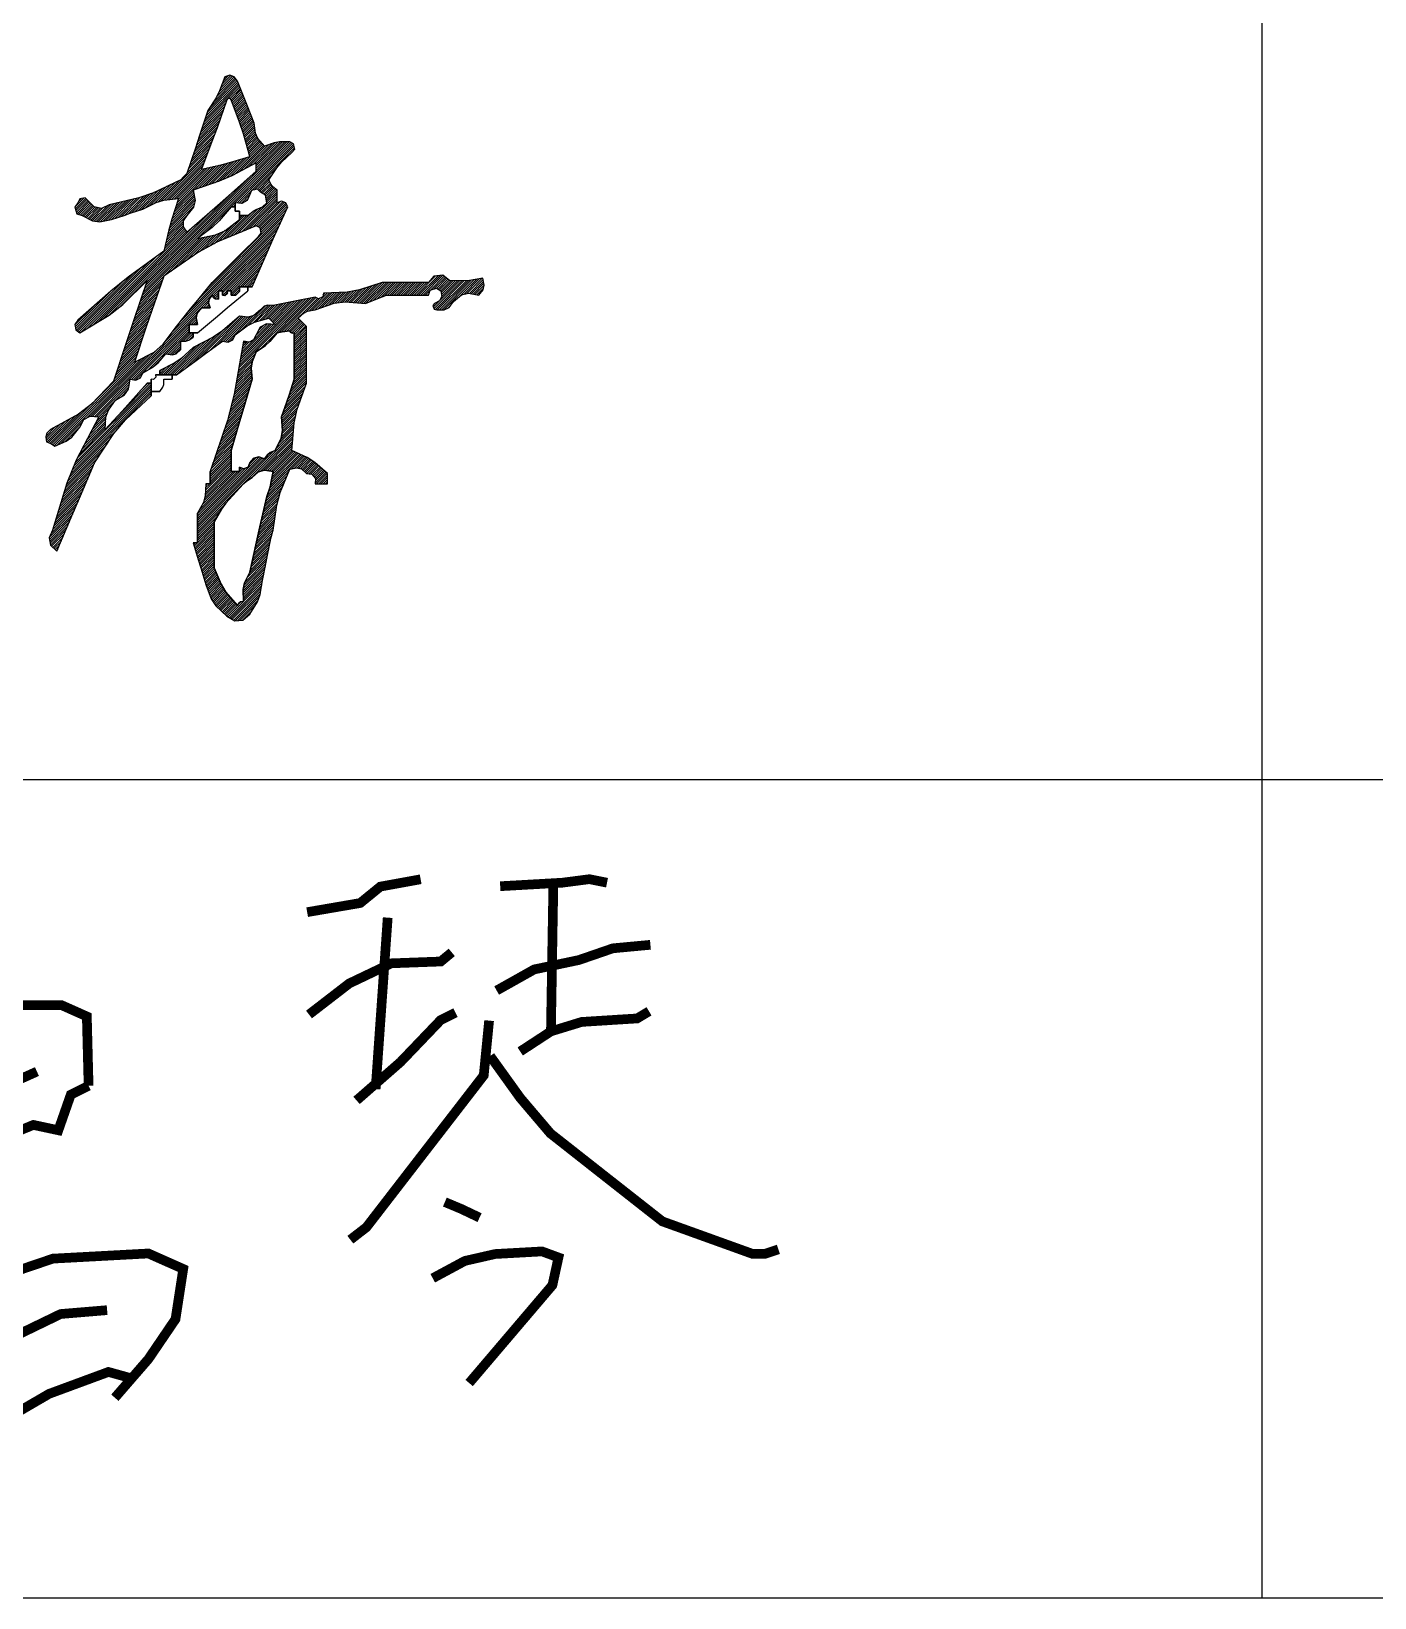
# Model space of a CAD drawing. Extents: x 9732137 to 18866768, y -962146 to 246094.
# Drawn here: x 9819979 to 9821046, y 5294 to 6538 of the extents above; entities that cross this region are included whole.
import ezdxf

# ---------------------------------------------------------------- set-up
doc = ezdxf.new("R2010")
doc.units = 0
doc.header["$LTSCALE"] = 1000
doc.layers.get('0').update_dxf_attribs({"linetype": 'CONTINUOUS'})

# ---------------------------------------------------------------- blocks, each defined once
blk = doc.blocks.new('A$C744C32FA')
at = {"const_width": 30}
for points in [[(-1936, 1093.1), (-1737, 1077.4), (-1648, 1040.8), (-1810.3, 904.9)], [(942.2, 897.6), (1106.9, 926), (1169.4, 977), (1294.3, 999.7)], [(1541.1, 978.1), (1734.1, 989.1), (1817.8, 1000), (1872.5, 989.1)], [(1706.1, 987.5), (1698.5, 527.6)], [(1192.1, 880.6), (1163.7, 477.9), (1154.6, 348.5)], [(-2325.8, 582.3), (-2064, 692), (-1816.1, 795.8), (-1489.9, 848), (-1270.4, 843.8)], [(947.9, 580), (1072.8, 676.4), (1203.4, 738.8), (1356.7, 744.5), (1390.8, 772.8)], [(1530.1, 654.4), (1646.7, 719.9), (1785.1, 749), (1890.7, 785.4), (2007.2, 796.3)], [(-1731.1, 663.3), (-1880.7, 583.2), (-1870, 97.6)], [(-163.7, 18.3), (-163.7, 608.8), (180.7, 608.8), (258.6, 574), (264.1, 358.7)], [(1095.5, 313.4), (1231.8, 432.5), (1356.7, 563), (1402.2, 585.7)], [(1603.2, 465.3), (1698.5, 527.6), (1793.8, 556.9), (1966.1, 567.8), (2002.8, 589.8)], [(1506.7, 561), (1490, 391), (1399.9, 274.3), (1309, 156.7), (1214, 33.6), (1126, -80.4), (1076.2, -119)], [(1510, 451), (1603.4, 321), (1696.9, 211), (1853.7, 87.6), (1966.7, -1.2), (2044.2, -62.1), (2137.4, -95.7), (2323, -162.6), (2364.3, -162.4), (2404.4, -149), (2384.3, -155.7)], [(-1827.2, 396.4), (-1624.2, 407.1), (-1683, 177.6), (-1784.5, 172.3)], [(-163.7, 313.6), (-6.7, 353.2), (103.8, 402.9)], [(-133.8, 115.8), (-28.8, 187.6), (92.8, 237.3), (170.2, 220.7), (208.8, 331.1), (264.1, 358.7)], [(1369.4, -2.1), (1420.6, -23.6), (1477.1, -50.5)], [(-2107.7, -912.6), (-2158.4, -364.4), (-1862.9, -237.9), (-1491.3, -153.5), (-1069.2, -178.8), (-858.1, -254.7), (-908.7, -330.6), (-1198.4, -764.7)], [(1331.8, -238.6), (1431.3, -184.9), (1525.5, -163.4), (1670.8, -155.3), (1721.9, -174.1), (1703.1, -260.1), (1444.8, -563.8)], [(-237.6, -177.2), (-237.6, -696.2)], [(-192.7, -326.9), (-58.5, -249.7), (153.5, -177.7), (449.6, -161.7), (557.7, -209.7), (533.7, -365.6), (449.6, -489.5), (345.6, -609.4)], [(-1677.1, -676.4), (-1677.1, -347.5)], [(-46.5, -485.5), (45.5, -413.5), (177.5, -349.6), (321.6, -337.6)], [(-1677.1, -415), (-1451.5, -396.1), (-1440.7, -504.3), (-1677.1, -676.4)], [(-2.5, -681.3), (141.5, -597.4), (325.6, -529.4), (397.6, -549.4)]]:
    blk.add_lwpolyline(points, dxfattribs=at)
blk = doc.blocks.new('ZYC')
h = blk.add_hatch()
h.set_pattern_fill('ANSI31', color=256, scale=0.01, style=0)
h.set_pattern_definition([(45, (0, 0), (-0.0008838835, 0.0008838835), [])])
h.paths.add_polyline_path([(0.871345, 0.42887), (0.877014, 0.441542), (0.888561, 0.466786), (0.887043, 0.470041), (0.883569, 0.471431), (0.880225, 0.47012), (0.880225, 0.474121), (0.880225, 0.476122), (0.880225, 0.480123), (0.876842, 0.482728), (0.875355, 0.484586), (0.873557, 0.488458), (0.879788, 0.497952), (0.883563, 0.502415), (0.891895, 0.510131), (0.894109, 0.512712), (0.893264, 0.516935), (0.890228, 0.518466), (0.882117, 0.518604), (0.877851, 0.517893), (0.870223, 0.515132), (0.864821, 0.52111), (0.862839, 0.525469), (0.861887, 0.53347), (0.856662, 0.54685), (0.853994, 0.553519), (0.848551, 0.566812), (0.84612, 0.570258), (0.84256, 0.571445), (0.838548, 0.570146), (0.834376, 0.55897), (0.831649, 0.553515), (0.825211, 0.543472), (0.818543, 0.523467), (0.815209, 0.513465), (0.80854, 0.49346), (0.80654, 0.491459), (0.80554, 0.490459), (0.803539, 0.488458), (0.781826, 0.478132), (0.770242, 0.474043), (0.746858, 0.468453), (0.740671, 0.46563), (0.734812, 0.466802), (0.730187, 0.471787), (0.727621, 0.474019), (0.723362, 0.473167), (0.721851, 0.47012), (0.719419, 0.466675), (0.721173, 0.461415), (0.725186, 0.460118), (0.733628, 0.455915), (0.739244, 0.455113), (0.748525, 0.456784), (0.758528, 0.460118), (0.763529, 0.461785), (0.773531, 0.465119), (0.784076, 0.470453), (0.790119, 0.47223), (0.801872, 0.473455), (0.796442, 0.457016), (0.794098, 0.448645), (0.790202, 0.431777), (0.761914, 0.411004), (0.748191, 0.399958), (0.721851, 0.376763), (0.719546, 0.373426), (0.720255, 0.369169), (0.723519, 0.366761), (0.746674, 0.380799), (0.757642, 0.389367), (0.776866, 0.408438), (0.766118, 0.376456), (0.760783, 0.360452), (0.750192, 0.328417), (0.732723, 0.310244), (0.722265, 0.302226), (0.700179, 0.290074), (0.697284, 0.287008), (0.696369, 0.284262), (0.696845, 0.280072), (0.699684, 0.279157), (0.701079, 0.278459), (0.703513, 0.276738), (0.712713, 0.280665), (0.717172, 0.28401), (0.723519, 0.291741), (0.726659, 0.297847), (0.73168, 0.300636), (0.738522, 0.300077), (0.720634, 0.265553), (0.713177, 0.247249), (0.701846, 0.210054), (0.699024, 0.203867), (0.700195, 0.198008), (0.705181, 0.193383), (0.717185, 0.221389), (0.723187, 0.235393), (0.735188, 0.263401), (0.750469, 0.286767), (0.759738, 0.297752), (0.7802, 0.316748), (0.7802, 0.32675), (0.776866, 0.32675), (0.763667, 0.311956), (0.756997, 0.304619), (0.743524, 0.290074), (0.744225, 0.299963), (0.746137, 0.305318), (0.751859, 0.313414), (0.758927, 0.317452), (0.762153, 0.322062), (0.763529, 0.330085), (0.767936, 0.329319), (0.771499, 0.331101), (0.773531, 0.335086), (0.781822, 0.339679), (0.785726, 0.342873), (0.791869, 0.35009), (0.796661, 0.349308), (0.799884, 0.350229), (0.803539, 0.353424), (0.803539, 0.356091), (0.803539, 0.357425), (0.803539, 0.360092), (0.807755, 0.360184), (0.810113, 0.36097), (0.813542, 0.363426), (0.813542, 0.366761), (0.810207, 0.366761), (0.810207, 0.369428), (0.810207, 0.370762), (0.810207, 0.373429), (0.812875, 0.373429), (0.814208, 0.373429), (0.816876, 0.373429), (0.815817, 0.378825), (0.816736, 0.382503), (0.82021, 0.386766), (0.822877, 0.386766), (0.824211, 0.386766), (0.826878, 0.386766), (0.825691, 0.390644), (0.826165, 0.393484), (0.828545, 0.396768), (0.829759, 0.394693), (0.831164, 0.393756), (0.833547, 0.393434), (0.833547, 0.396101), (0.833547, 0.397435), (0.833547, 0.400102), (0.836881, 0.400102), (0.836881, 0.396768), (0.838724, 0.396367), (0.840617, 0.39826), (0.840215, 0.400102), (0.843549, 0.400102), (0.843549, 0.396768), (0.847321, 0.396775), (0.850211, 0.399664), (0.850218, 0.403437), (0.856886, 0.403437), (0.86022, 0.403437)])
h.paths.add_polyline_path([(0.81766, 0.430826), (0.832668, 0.439013), (0.863554, 0.451782), (0.86659, 0.450251), (0.867435, 0.446028), (0.865221, 0.443447), (0.850551, 0.428776), (0.843216, 0.421441), (0.828545, 0.406771), (0.817133, 0.39283), (0.811464, 0.385827), (0.800205, 0.371762), (0.78972, 0.357746), (0.782385, 0.351511), (0.766863, 0.343421), (0.775929, 0.370852), (0.780598, 0.384525), (0.790202, 0.411772)], flags=16)
h.paths.add_polyline_path([(0.80854, 0.446781), (0.805425, 0.451112), (0.805425, 0.455787), (0.80854, 0.460118), (0.813699, 0.466554), (0.815065, 0.472016), (0.813542, 0.480123), (0.834155, 0.487227), (0.844276, 0.491612), (0.863554, 0.501795), (0.863554, 0.499128), (0.863554, 0.497794), (0.863554, 0.495127), (0.841589, 0.475743), (0.830586, 0.466074)], flags=16)
h.paths.add_polyline_path([(0.816876, 0.44178), (0.828552, 0.450587), (0.834008, 0.455702), (0.843549, 0.466786), (0.846883, 0.466786), (0.846883, 0.47012), (0.852237, 0.469623), (0.856263, 0.471924), (0.858553, 0.476789), (0.859871, 0.479923), (0.864466, 0.480842), (0.866889, 0.478456), (0.871025, 0.476192), (0.871893, 0.470117), (0.868556, 0.466786), (0.863539, 0.464853), (0.861098, 0.463458), (0.856886, 0.460118), (0.850218, 0.460118), (0.850218, 0.456784), (0.838559, 0.447954), (0.831216, 0.444649)], flags=16)
h.paths.add_polyline_path([(0.82021, 0.496794), (0.828392, 0.518733), (0.832394, 0.529737), (0.840215, 0.551808), (0.840995, 0.55289), (0.84277, 0.55289), (0.843549, 0.551808), (0.850321, 0.534079), (0.853333, 0.525043), (0.858553, 0.506796), (0.843346, 0.502328), (0.835663, 0.500323)], flags=16)
h.paths.add_polyline_path([(0.862059, 0.375253), (0.873557, 0.37843), (0.875557, 0.37643), (0.876558, 0.375429), (0.878558, 0.373429), (0.871716, 0.373988), (0.866694, 0.371199), (0.863554, 0.365093), (0.861382, 0.361183), (0.857984, 0.359484), (0.853552, 0.360092), (0.846069, 0.318055), (0.840672, 0.297141), (0.826878, 0.256732), (0.826878, 0.250064), (0.826878, 0.24673), (0.825545, 0.24673), (0.824878, 0.24673), (0.823544, 0.24673), (0.823031, 0.237034), (0.821563, 0.231894), (0.816876, 0.223391), (0.816876, 0.213388), (0.816876, 0.200051), (0.815542, 0.200051), (0.814875, 0.200051), (0.813542, 0.200051), (0.817543, 0.186714), (0.819543, 0.180046), (0.823544, 0.166709), (0.827791, 0.155463), (0.831467, 0.149949), (0.840215, 0.141703), (0.84657, 0.13798), (0.852974, 0.138562), (0.858553, 0.14337), (0.864559, 0.153054), (0.866713, 0.158799), (0.868556, 0.170044), (0.871223, 0.18338), (0.872557, 0.190049), (0.875224, 0.203385), (0.875891, 0.206053), (0.876224, 0.207386), (0.876891, 0.210054), (0.879889, 0.229889), (0.882632, 0.239833), (0.890228, 0.258399), (0.89558, 0.259661), (0.899436, 0.258697), (0.903565, 0.255065), (0.907812, 0.254625), (0.910735, 0.25097), (0.910233, 0.24673), (0.914234, 0.24673), (0.916235, 0.24673), (0.920236, 0.24673), (0.920236, 0.250064), (0.920236, 0.251731), (0.920236, 0.255065), (0.90998, 0.263848), (0.904109, 0.267647), (0.891895, 0.273403), (0.893648, 0.295176), (0.896067, 0.306234), (0.903565, 0.32675), (0.903565, 0.344755), (0.903565, 0.353757), (0.903565, 0.371762), (0.900897, 0.374429), (0.899564, 0.375763), (0.896896, 0.37843), (0.901245, 0.382512), (0.904358, 0.384068), (0.910233, 0.385099), (0.925477, 0.390367), (0.934172, 0.391453), (0.950243, 0.3901), (0.956912, 0.392767), (0.960246, 0.394101), (0.966914, 0.396768), (0.980251, 0.396768), (0.986919, 0.396768), (1.000256, 0.396768), (1.001698, 0.400731), (1.006727, 0.402408), (1.010259, 0.400102), (1.010867, 0.395671), (1.009168, 0.392272), (1.005257, 0.3901), (1.003934, 0.388458), (1.004881, 0.385618), (1.006924, 0.385099), (1.012888, 0.385026), (1.016741, 0.386953), (1.020261, 0.391767), (1.026697, 0.396926), (1.03216, 0.398291), (1.040266, 0.396768), (1.04374, 0.401031), (1.044659, 0.404709), (1.0436, 0.410105), (1.033059, 0.40833), (1.027608, 0.407989), (1.016927, 0.408438), (1.011661, 0.412583), (1.004597, 0.411877), (1.000256, 0.406771), (0.985586, 0.406771), (0.97825, 0.406771), (0.96358, 0.406771), (0.945524, 0.400963), (0.935851, 0.399236), (0.916901, 0.398435), (0.916329, 0.395509), (0.912918, 0.393803), (0.910233, 0.395101), (0.896896, 0.392434), (0.890228, 0.3911), (0.876891, 0.388433), (0.872698, 0.388881), (0.869975, 0.387973), (0.866889, 0.385099), (0.861654, 0.380508), (0.857114, 0.379147), (0.850218, 0.380097), (0.836856, 0.368404), (0.829308, 0.363258), (0.813542, 0.355091), (0.803942, 0.346403), (0.798418, 0.342605), (0.786868, 0.336753), (0.786868, 0.333419), (0.796871, 0.333419), (0.800205, 0.333419), (0.814842, 0.344134), (0.822177, 0.349469), (0.836881, 0.360092), (0.841288, 0.359327), (0.844851, 0.361109), (0.846883, 0.365093), (0.856324, 0.372385)])
h.paths.add_polyline_path([(0.870971, 0.356805), (0.874427, 0.359915), (0.880225, 0.366761), (0.884191, 0.367611), (0.8862, 0.367945), (0.890228, 0.368428), (0.890952, 0.367124), (0.892085, 0.366558), (0.893562, 0.366761), (0.893562, 0.35209), (0.893562, 0.344755), (0.893562, 0.330085), (0.889936, 0.317963), (0.887932, 0.31195), (0.88356, 0.300077), (0.884483, 0.289261), (0.883338, 0.28315), (0.878558, 0.273403), (0.874686, 0.271605), (0.872827, 0.270118), (0.870223, 0.266735), (0.865641, 0.268341), (0.861595, 0.267185), (0.858553, 0.263401), (0.857036, 0.260146), (0.853561, 0.258756), (0.850218, 0.260067), (0.850218, 0.256732), (0.843549, 0.256732), (0.843549, 0.273403), (0.850246, 0.296067), (0.85358, 0.307404), (0.86022, 0.330085), (0.859447, 0.338821), (0.860191, 0.343656), (0.863554, 0.351757)], flags=16)
h.paths.add_polyline_path([(0.869994, 0.257683), (0.876891, 0.256732), (0.875505, 0.248601), (0.874493, 0.244554), (0.87189, 0.236727), (0.866414, 0.212753), (0.863747, 0.200749), (0.858553, 0.176712), (0.854239, 0.168195), (0.853106, 0.16291), (0.853552, 0.153373), (0.851169, 0.153051), (0.849764, 0.152114), (0.848551, 0.150038), (0.839476, 0.160787), (0.835638, 0.167068), (0.830213, 0.180046), (0.830213, 0.216722), (0.835992, 0.226633), (0.839383, 0.23138), (0.850218, 0.243396), (0.853788, 0.247187), (0.855847, 0.248903), (0.86022, 0.251731), (0.865455, 0.256321)], flags=16)
for p, q in [((0.838548, 0.570146), (0.834376, 0.55897)), ((0.84256, 0.571445), (0.838548, 0.570146)), ((0.84612, 0.570258), (0.84256, 0.571445)), ((0.848551, 0.566812), (0.84612, 0.570258)), ((0.853994, 0.553519), (0.848551, 0.566812)), ((0.831649, 0.553515), (0.825211, 0.543472)), ((0.834376, 0.55897), (0.831649, 0.553515)), ((0.840215, 0.551808), (0.832394, 0.529737)), ((0.840995, 0.55289), (0.840215, 0.551808)), ((0.84277, 0.55289), (0.840995, 0.55289)), ((0.843549, 0.551808), (0.84277, 0.55289)), ((0.850321, 0.534079), (0.843549, 0.551808)), ((0.856662, 0.54685), (0.853994, 0.553519)), ((0.825211, 0.543472), (0.818543, 0.523467)), ((0.861887, 0.53347), (0.856662, 0.54685)), ((0.818543, 0.523467), (0.815209, 0.513465)), ((0.832394, 0.529737), (0.828392, 0.518733)), ((0.853333, 0.525043), (0.850321, 0.534079)), ((0.858553, 0.506796), (0.853333, 0.525043)), ((0.862839, 0.525469), (0.861887, 0.53347)), ((0.864821, 0.52111), (0.862839, 0.525469)), ((0.815209, 0.513465), (0.80854, 0.49346)), ((0.828392, 0.518733), (0.82021, 0.496794)), ((0.870223, 0.515132), (0.864821, 0.52111)), ((0.877851, 0.517893), (0.870223, 0.515132)), ((0.882117, 0.518604), (0.877851, 0.517893)), ((0.890228, 0.518466), (0.882117, 0.518604)), ((0.893264, 0.516935), (0.890228, 0.518466)), ((0.891895, 0.510131), (0.894109, 0.512712)), ((0.894109, 0.512712), (0.893264, 0.516935)), ((0.82021, 0.496794), (0.835663, 0.500323)), ((0.835663, 0.500323), (0.843346, 0.502328)), ((0.843346, 0.502328), (0.858553, 0.506796)), ((0.863554, 0.501795), (0.844276, 0.491612)), ((0.863554, 0.499128), (0.863554, 0.501795)), ((0.863554, 0.497794), (0.863554, 0.499128)), ((0.873557, 0.488458), (0.879788, 0.497952)), ((0.879788, 0.497952), (0.883563, 0.502415)), ((0.883563, 0.502415), (0.891895, 0.510131)), ((0.803539, 0.488458), (0.781826, 0.478132)), ((0.80554, 0.490459), (0.803539, 0.488458)), ((0.80654, 0.491459), (0.80554, 0.490459)), ((0.80854, 0.49346), (0.80654, 0.491459)), ((0.834155, 0.487227), (0.813542, 0.480123)), ((0.844276, 0.491612), (0.834155, 0.487227)), ((0.841589, 0.475743), (0.863554, 0.495127)), ((0.863554, 0.495127), (0.863554, 0.497794)), ((0.875355, 0.484586), (0.873557, 0.488458)), ((0.723362, 0.473167), (0.721851, 0.47012)), ((0.727621, 0.474019), (0.723362, 0.473167)), ((0.730187, 0.471787), (0.727621, 0.474019)), ((0.770242, 0.474043), (0.746858, 0.468453)), ((0.781826, 0.478132), (0.770242, 0.474043)), ((0.790119, 0.47223), (0.801872, 0.473455)), ((0.801872, 0.473455), (0.796442, 0.457016)), ((0.813542, 0.480123), (0.815065, 0.472016)), ((0.830586, 0.466074), (0.841589, 0.475743)), ((0.858553, 0.476789), (0.856263, 0.471924)), ((0.859871, 0.479923), (0.858553, 0.476789)), ((0.864466, 0.480842), (0.859871, 0.479923)), ((0.866889, 0.478456), (0.864466, 0.480842)), ((0.871025, 0.476192), (0.866889, 0.478456)), ((0.871893, 0.470117), (0.871025, 0.476192)), ((0.876842, 0.482728), (0.875355, 0.484586)), ((0.880225, 0.480123), (0.876842, 0.482728)), ((0.880225, 0.476122), (0.880225, 0.480123)), ((0.880225, 0.474121), (0.880225, 0.476122)), ((0.880225, 0.47012), (0.880225, 0.474121)), ((0.721851, 0.47012), (0.719419, 0.466675)), ((0.719419, 0.466675), (0.721173, 0.461415)), ((0.721173, 0.461415), (0.725186, 0.460118)), ((0.734812, 0.466802), (0.730187, 0.471787)), ((0.740671, 0.46563), (0.734812, 0.466802)), ((0.746858, 0.468453), (0.740671, 0.46563)), ((0.758528, 0.460118), (0.763529, 0.461785)), ((0.763529, 0.461785), (0.773531, 0.465119)), ((0.773531, 0.465119), (0.784076, 0.470453)), ((0.784076, 0.470453), (0.790119, 0.47223)), ((0.813699, 0.466554), (0.80854, 0.460118)), ((0.80854, 0.446781), (0.830586, 0.466074)), ((0.815065, 0.472016), (0.813699, 0.466554)), ((0.843549, 0.466786), (0.834008, 0.455702)), ((0.846883, 0.466786), (0.843549, 0.466786)), ((0.843549, 0.466786), (0.846883, 0.466786)), ((0.846883, 0.466786), (0.843549, 0.466786)), ((0.852237, 0.469623), (0.846883, 0.47012)), ((0.846883, 0.47012), (0.846883, 0.463452)), ((0.846883, 0.463452), (0.846883, 0.47012)), ((0.846883, 0.47012), (0.846883, 0.463452)), ((0.846883, 0.463452), (0.846883, 0.466786)), ((0.846883, 0.466786), (0.846883, 0.463452)), ((0.846883, 0.463452), (0.846883, 0.466786)), ((0.848217, 0.463452), (0.846883, 0.463452)), ((0.846883, 0.463452), (0.848217, 0.463452)), ((0.848884, 0.463452), (0.848217, 0.463452)), ((0.848217, 0.463452), (0.848884, 0.463452)), ((0.850218, 0.463452), (0.848884, 0.463452)), ((0.848884, 0.463452), (0.850218, 0.463452)), ((0.850218, 0.456784), (0.850218, 0.463452)), ((0.850218, 0.463452), (0.850218, 0.456784)), ((0.850218, 0.456784), (0.850218, 0.463452)), ((0.850218, 0.463452), (0.850218, 0.460118)), ((0.850218, 0.460118), (0.850218, 0.463452)), ((0.850218, 0.463452), (0.850218, 0.460118)), ((0.856263, 0.471924), (0.852237, 0.469623)), ((0.856886, 0.460118), (0.861098, 0.463458)), ((0.861098, 0.463458), (0.863539, 0.464853)), ((0.863539, 0.464853), (0.868556, 0.466786)), ((0.868556, 0.466786), (0.871893, 0.470117)), ((0.877014, 0.441542), (0.888561, 0.466786)), ((0.883569, 0.471431), (0.880225, 0.47012)), ((0.887043, 0.470041), (0.883569, 0.471431)), ((0.888561, 0.466786), (0.887043, 0.470041)), ((0.725186, 0.460118), (0.733628, 0.455915)), ((0.733628, 0.455915), (0.739244, 0.455113)), ((0.739244, 0.455113), (0.748525, 0.456784)), ((0.748525, 0.456784), (0.758528, 0.460118)), ((0.794098, 0.448645), (0.790202, 0.431777)), ((0.796442, 0.457016), (0.794098, 0.448645)), ((0.80854, 0.460118), (0.805425, 0.455787)), ((0.805425, 0.455787), (0.805425, 0.451112)), ((0.805425, 0.451112), (0.80854, 0.446781)), ((0.828552, 0.450587), (0.816876, 0.44178)), ((0.834008, 0.455702), (0.828552, 0.450587)), ((0.863554, 0.451782), (0.832668, 0.439013)), ((0.838559, 0.447954), (0.850218, 0.456784)), ((0.850218, 0.460118), (0.856886, 0.460118)), ((0.856886, 0.460118), (0.850218, 0.460118)), ((0.850218, 0.460118), (0.856886, 0.460118)), ((0.86659, 0.450251), (0.863554, 0.451782)), ((0.867435, 0.446028), (0.86659, 0.450251)), ((0.816876, 0.44178), (0.831216, 0.444649)), ((0.832668, 0.439013), (0.81766, 0.430826)), ((0.831216, 0.444649), (0.838559, 0.447954)), ((0.850551, 0.428776), (0.865221, 0.443447)), ((0.865221, 0.443447), (0.867435, 0.446028)), ((0.871345, 0.42887), (0.877014, 0.441542)), ((0.790202, 0.431777), (0.761914, 0.411004)), ((0.81766, 0.430826), (0.790202, 0.411772)), ((0.843216, 0.421441), (0.850551, 0.428776)), ((0.86022, 0.403437), (0.871345, 0.42887)), ((0.761914, 0.411004), (0.748191, 0.399958)), ((0.790202, 0.411772), (0.780598, 0.384525)), ((0.828545, 0.406771), (0.843216, 0.421441)), ((1.004597, 0.411877), (1.000256, 0.406771)), ((1.011661, 0.412583), (1.004597, 0.411877)), ((1.016927, 0.408438), (1.011661, 0.412583)), ((0.748191, 0.399958), (0.721851, 0.376763)), ((0.757642, 0.389367), (0.776866, 0.408438)), ((0.776866, 0.408438), (0.766118, 0.376456)), ((0.817133, 0.39283), (0.828545, 0.406771)), ((0.833547, 0.397435), (0.833547, 0.400102)), ((0.833547, 0.400102), (0.836881, 0.400102)), ((0.836881, 0.400102), (0.833547, 0.400102)), ((0.833547, 0.400102), (0.836881, 0.400102)), ((0.836881, 0.400102), (0.833547, 0.400102)), ((0.833547, 0.400102), (0.836881, 0.400102)), ((0.836881, 0.400102), (0.833547, 0.400102)), ((0.833547, 0.400102), (0.833547, 0.397435)), ((0.836881, 0.396768), (0.836881, 0.400102)), ((0.836881, 0.400102), (0.836881, 0.396768)), ((0.836881, 0.396768), (0.836881, 0.400102)), ((0.840617, 0.39826), (0.838724, 0.396367)), ((0.838724, 0.396367), (0.840617, 0.39826)), ((0.843549, 0.400102), (0.840215, 0.400102)), ((0.840215, 0.400102), (0.843549, 0.400102)), ((0.843549, 0.400102), (0.840215, 0.400102)), ((0.840215, 0.400102), (0.840617, 0.39826)), ((0.840617, 0.39826), (0.840215, 0.400102)), ((0.840215, 0.400102), (0.843549, 0.400102)), ((0.843549, 0.400102), (0.840215, 0.400102)), ((0.840215, 0.400102), (0.843549, 0.400102)), ((0.840833, 0.386824), (0.856886, 0.400102)), ((0.843549, 0.396768), (0.843549, 0.400102)), ((0.843549, 0.400102), (0.843549, 0.396768)), ((0.843549, 0.396768), (0.843549, 0.400102)), ((0.847321, 0.396775), (0.850211, 0.399664)), ((0.850211, 0.399664), (0.847321, 0.396775)), ((0.850211, 0.399664), (0.850218, 0.403437)), ((0.850218, 0.403437), (0.850211, 0.399664)), ((0.850218, 0.403437), (0.86022, 0.403437)), ((0.86022, 0.403437), (0.850218, 0.403437)), ((0.850218, 0.403437), (0.86022, 0.403437)), ((0.856886, 0.403437), (0.850218, 0.403437)), ((0.850218, 0.403437), (0.856886, 0.403437)), ((0.856886, 0.403437), (0.850218, 0.403437)), ((0.856886, 0.400102), (0.856886, 0.403437)), ((0.856886, 0.403437), (0.856886, 0.400102)), ((0.856886, 0.400102), (0.856886, 0.403437)), ((0.916901, 0.398435), (0.916329, 0.395509)), ((0.935851, 0.399236), (0.916901, 0.398435)), ((0.945524, 0.400963), (0.935851, 0.399236)), ((0.96358, 0.406771), (0.945524, 0.400963)), ((0.97825, 0.406771), (0.96358, 0.406771)), ((0.985586, 0.406771), (0.97825, 0.406771)), ((1.000256, 0.406771), (0.985586, 0.406771)), ((1.000256, 0.396768), (1.001698, 0.400731)), ((1.001698, 0.400731), (1.006727, 0.402408)), ((1.006727, 0.402408), (1.010259, 0.400102)), ((1.010259, 0.400102), (1.010867, 0.395671)), ((1.027608, 0.407989), (1.016927, 0.408438)), ((1.026697, 0.396926), (1.03216, 0.398291)), ((1.033059, 0.40833), (1.027608, 0.407989)), ((1.03216, 0.398291), (1.040266, 0.396768)), ((1.0436, 0.410105), (1.033059, 0.40833)), ((1.040266, 0.396768), (1.04374, 0.401031)), ((1.044659, 0.404709), (1.0436, 0.410105)), ((1.04374, 0.401031), (1.044659, 0.404709)), ((0.746674, 0.380799), (0.757642, 0.389367)), ((0.800205, 0.371762), (0.811464, 0.385827)), ((0.811464, 0.385827), (0.817133, 0.39283)), ((0.816736, 0.382503), (0.82021, 0.386766)), ((0.82021, 0.386766), (0.816736, 0.382503)), ((0.82021, 0.386766), (0.822877, 0.386766)), ((0.822877, 0.386766), (0.82021, 0.386766)), ((0.822877, 0.386766), (0.824211, 0.386766)), ((0.824211, 0.386766), (0.822877, 0.386766)), ((0.824211, 0.386766), (0.826878, 0.386766)), ((0.826878, 0.386766), (0.824211, 0.386766)), ((0.825691, 0.390644), (0.826165, 0.393484)), ((0.826165, 0.393484), (0.825691, 0.390644)), ((0.826878, 0.386766), (0.825691, 0.390644)), ((0.825691, 0.390644), (0.826878, 0.386766)), ((0.826165, 0.393484), (0.828545, 0.396768)), ((0.828545, 0.396768), (0.826165, 0.393484)), ((0.828545, 0.396768), (0.829759, 0.394693)), ((0.829759, 0.394693), (0.828545, 0.396768)), ((0.829759, 0.394693), (0.831164, 0.393756)), ((0.831164, 0.393756), (0.829759, 0.394693)), ((0.831164, 0.393756), (0.833547, 0.393434)), ((0.833547, 0.393434), (0.831164, 0.393756)), ((0.832831, 0.380156), (0.840833, 0.386824)), ((0.833547, 0.396101), (0.833547, 0.397435)), ((0.833547, 0.397435), (0.833547, 0.396101)), ((0.833547, 0.393434), (0.833547, 0.396101)), ((0.833547, 0.396101), (0.833547, 0.393434)), ((0.838724, 0.396367), (0.836881, 0.396768)), ((0.836881, 0.396768), (0.838724, 0.396367)), ((0.843549, 0.396768), (0.847321, 0.396775)), ((0.847321, 0.396775), (0.843549, 0.396768)), ((0.869975, 0.387973), (0.866889, 0.385099)), ((0.872698, 0.388881), (0.869975, 0.387973)), ((0.876891, 0.388433), (0.872698, 0.388881)), ((0.890228, 0.3911), (0.876891, 0.388433)), ((0.896896, 0.392434), (0.890228, 0.3911)), ((0.910233, 0.395101), (0.896896, 0.392434)), ((0.912918, 0.393803), (0.910233, 0.395101)), ((0.910233, 0.385099), (0.925477, 0.390367)), ((0.916329, 0.395509), (0.912918, 0.393803)), ((0.925477, 0.390367), (0.934172, 0.391453)), ((0.934172, 0.391453), (0.950243, 0.3901)), ((0.950243, 0.3901), (0.956912, 0.392767)), ((0.956912, 0.392767), (0.960246, 0.394101)), ((0.960246, 0.394101), (0.966914, 0.396768)), ((0.966914, 0.396768), (0.980251, 0.396768)), ((0.980251, 0.396768), (0.986919, 0.396768)), ((0.986919, 0.396768), (1.000256, 0.396768)), ((1.005257, 0.3901), (1.003934, 0.388458)), ((1.003934, 0.388458), (1.004881, 0.385618)), ((1.009168, 0.392272), (1.005257, 0.3901)), ((1.010867, 0.395671), (1.009168, 0.392272)), ((1.012888, 0.385026), (1.016741, 0.386953)), ((1.016741, 0.386953), (1.020261, 0.391767)), ((1.020261, 0.391767), (1.026697, 0.396926)), ((0.721851, 0.376763), (0.719546, 0.373426)), ((0.719546, 0.373426), (0.720255, 0.369169)), ((0.723519, 0.366761), (0.746674, 0.380799)), ((0.766118, 0.376456), (0.760783, 0.360452)), ((0.780598, 0.384525), (0.775929, 0.370852)), ((0.810207, 0.370762), (0.810207, 0.373429)), ((0.810207, 0.373429), (0.812875, 0.373429)), ((0.812875, 0.373429), (0.810207, 0.373429)), ((0.810207, 0.373429), (0.810207, 0.370762)), ((0.812875, 0.373429), (0.814208, 0.373429)), ((0.814208, 0.373429), (0.812875, 0.373429)), ((0.814208, 0.373429), (0.816876, 0.373429)), ((0.816876, 0.373429), (0.814208, 0.373429)), ((0.815817, 0.378825), (0.816736, 0.382503)), ((0.816736, 0.382503), (0.815817, 0.378825)), ((0.816876, 0.373429), (0.815817, 0.378825)), ((0.815817, 0.378825), (0.816876, 0.373429)), ((0.816876, 0.366761), (0.832831, 0.380156)), ((0.850218, 0.380097), (0.836856, 0.368404)), ((0.857114, 0.379147), (0.850218, 0.380097)), ((0.856324, 0.372385), (0.862059, 0.375253)), ((0.861654, 0.380508), (0.857114, 0.379147)), ((0.866889, 0.385099), (0.861654, 0.380508)), ((0.862059, 0.375253), (0.873557, 0.37843)), ((0.871716, 0.373988), (0.866694, 0.371199)), ((0.878558, 0.373429), (0.871716, 0.373988)), ((0.873557, 0.37843), (0.875557, 0.37643)), ((0.875557, 0.37643), (0.876558, 0.375429)), ((0.876558, 0.375429), (0.878558, 0.373429)), ((0.896896, 0.37843), (0.901245, 0.382512)), ((0.899564, 0.375763), (0.896896, 0.37843)), ((0.900897, 0.374429), (0.899564, 0.375763)), ((0.903565, 0.371762), (0.900897, 0.374429)), ((0.901245, 0.382512), (0.904358, 0.384068)), ((0.904358, 0.384068), (0.910233, 0.385099)), ((1.004881, 0.385618), (1.006924, 0.385099)), ((1.006924, 0.385099), (1.012888, 0.385026)), ((0.720255, 0.369169), (0.723519, 0.366761)), ((0.775929, 0.370852), (0.766863, 0.343421)), ((0.78972, 0.357746), (0.800205, 0.371762)), ((0.807755, 0.360184), (0.810113, 0.36097)), ((0.810113, 0.36097), (0.813542, 0.363426)), ((0.810207, 0.369428), (0.810207, 0.370762)), ((0.810207, 0.370762), (0.810207, 0.369428)), ((0.810207, 0.366761), (0.810207, 0.369428)), ((0.810207, 0.369428), (0.810207, 0.366761)), ((0.813542, 0.366761), (0.810207, 0.366761)), ((0.810207, 0.366761), (0.813542, 0.366761)), ((0.813542, 0.366761), (0.810207, 0.366761)), ((0.810207, 0.366761), (0.816876, 0.366761)), ((0.816876, 0.366761), (0.810207, 0.366761)), ((0.810207, 0.366761), (0.816876, 0.366761)), ((0.813542, 0.363426), (0.813542, 0.366761)), ((0.813542, 0.366761), (0.813542, 0.363426)), ((0.813542, 0.363426), (0.813542, 0.366761)), ((0.829308, 0.363258), (0.813542, 0.355091)), ((0.836856, 0.368404), (0.829308, 0.363258)), ((0.841288, 0.359327), (0.844851, 0.361109)), ((0.844851, 0.361109), (0.846883, 0.365093)), ((0.846883, 0.365093), (0.856324, 0.372385)), ((0.861382, 0.361183), (0.857984, 0.359484)), ((0.863554, 0.365093), (0.861382, 0.361183)), ((0.866694, 0.371199), (0.863554, 0.365093)), ((0.874427, 0.359915), (0.880225, 0.366761)), ((0.880225, 0.366761), (0.874427, 0.359915)), ((0.880225, 0.366761), (0.884191, 0.367611)), ((0.884191, 0.367611), (0.880225, 0.366761)), ((0.884191, 0.367611), (0.8862, 0.367945)), ((0.8862, 0.367945), (0.884191, 0.367611)), ((0.8862, 0.367945), (0.890228, 0.368428)), ((0.890228, 0.368428), (0.8862, 0.367945)), ((0.890228, 0.368428), (0.890952, 0.367124)), ((0.890952, 0.367124), (0.890228, 0.368428)), ((0.890952, 0.367124), (0.892085, 0.366558)), ((0.892085, 0.366558), (0.890952, 0.367124)), ((0.892085, 0.366558), (0.893562, 0.366761)), ((0.893562, 0.366761), (0.892085, 0.366558)), ((0.893562, 0.366761), (0.893562, 0.35209)), ((0.893562, 0.35209), (0.893562, 0.366761)), ((0.903565, 0.353757), (0.903565, 0.371762)), ((0.760783, 0.360452), (0.750192, 0.328417)), ((0.766863, 0.343421), (0.782385, 0.351511)), ((0.782385, 0.351511), (0.78972, 0.357746)), ((0.785726, 0.342873), (0.791869, 0.35009)), ((0.791869, 0.35009), (0.796661, 0.349308)), ((0.796661, 0.349308), (0.799884, 0.350229)), ((0.799884, 0.350229), (0.803539, 0.353424)), ((0.803539, 0.360092), (0.807755, 0.360184)), ((0.803539, 0.357425), (0.803539, 0.360092)), ((0.803539, 0.356091), (0.803539, 0.357425)), ((0.803539, 0.353424), (0.803539, 0.356091)), ((0.813542, 0.355091), (0.803942, 0.346403)), ((0.814842, 0.344134), (0.822177, 0.349469)), ((0.822177, 0.349469), (0.836881, 0.360092)), ((0.836881, 0.360092), (0.841288, 0.359327)), ((0.853552, 0.360092), (0.846069, 0.318055)), ((0.857984, 0.359484), (0.853552, 0.360092)), ((0.860191, 0.343656), (0.863554, 0.351757)), ((0.863554, 0.351757), (0.860191, 0.343656)), ((0.863554, 0.351757), (0.870971, 0.356805)), ((0.870971, 0.356805), (0.863554, 0.351757)), ((0.870971, 0.356805), (0.874427, 0.359915)), ((0.874427, 0.359915), (0.870971, 0.356805)), ((0.893562, 0.35209), (0.893562, 0.344755)), ((0.893562, 0.344755), (0.893562, 0.35209)), ((0.903565, 0.344755), (0.903565, 0.353757)), ((0.773531, 0.335086), (0.781822, 0.339679)), ((0.781822, 0.339679), (0.785726, 0.342873)), ((0.798418, 0.342605), (0.786868, 0.336753)), ((0.786868, 0.336753), (0.786868, 0.333419)), ((0.786868, 0.333419), (0.786868, 0.336753)), ((0.786868, 0.336753), (0.786868, 0.333419)), ((0.803942, 0.346403), (0.798418, 0.342605)), ((0.800205, 0.333419), (0.814842, 0.344134)), ((0.859447, 0.338821), (0.860191, 0.343656)), ((0.860191, 0.343656), (0.859447, 0.338821)), ((0.86022, 0.330085), (0.859447, 0.338821)), ((0.859447, 0.338821), (0.86022, 0.330085)), ((0.893562, 0.344755), (0.893562, 0.330085)), ((0.893562, 0.330085), (0.893562, 0.344755)), ((0.903565, 0.32675), (0.903565, 0.344755)), ((0.750192, 0.328417), (0.732723, 0.310244)), ((0.762153, 0.322062), (0.763529, 0.330085)), ((0.763529, 0.330085), (0.767936, 0.329319)), ((0.776866, 0.32675), (0.763667, 0.311956)), ((0.767936, 0.329319), (0.771499, 0.331101)), ((0.771499, 0.331101), (0.773531, 0.335086)), ((0.7802, 0.32675), (0.776866, 0.32675)), ((0.776866, 0.32675), (0.7802, 0.32675)), ((0.7802, 0.32675), (0.776866, 0.32675)), ((0.782043, 0.329683), (0.7802, 0.330085)), ((0.7802, 0.330085), (0.7802, 0.320082)), ((0.7802, 0.320082), (0.7802, 0.330085)), ((0.7802, 0.330085), (0.7802, 0.320082)), ((0.7802, 0.316748), (0.7802, 0.32675)), ((0.7802, 0.32675), (0.7802, 0.316748)), ((0.7802, 0.316748), (0.7802, 0.32675)), ((0.783936, 0.331576), (0.782043, 0.329683)), ((0.796871, 0.333419), (0.783534, 0.333419)), ((0.783534, 0.333419), (0.796871, 0.333419)), ((0.796871, 0.333419), (0.783534, 0.333419)), ((0.783534, 0.333419), (0.783936, 0.331576)), ((0.786868, 0.333419), (0.800205, 0.333419)), ((0.800205, 0.333419), (0.786868, 0.333419)), ((0.786868, 0.333419), (0.800205, 0.333419)), ((0.78929, 0.323535), (0.790068, 0.325869)), ((0.790068, 0.325869), (0.790202, 0.330085)), ((0.790202, 0.330085), (0.79287, 0.330085)), ((0.79287, 0.330085), (0.794203, 0.330085)), ((0.794203, 0.330085), (0.796871, 0.330085)), ((0.796871, 0.330085), (0.796871, 0.333419)), ((0.796871, 0.333419), (0.796871, 0.330085)), ((0.796871, 0.330085), (0.796871, 0.333419)), ((0.85358, 0.307404), (0.86022, 0.330085)), ((0.86022, 0.330085), (0.85358, 0.307404)), ((0.893562, 0.330085), (0.889936, 0.317963)), ((0.889936, 0.317963), (0.893562, 0.330085)), ((0.896067, 0.306234), (0.903565, 0.32675)), ((0.746137, 0.305318), (0.751859, 0.313414)), ((0.751859, 0.313414), (0.758927, 0.317452)), ((0.763667, 0.311956), (0.756997, 0.304619)), ((0.758927, 0.317452), (0.762153, 0.322062)), ((0.759738, 0.297752), (0.7802, 0.316748)), ((0.7802, 0.320082), (0.786868, 0.320082)), ((0.786868, 0.320082), (0.7802, 0.320082)), ((0.7802, 0.320082), (0.786868, 0.320082)), ((0.786868, 0.320082), (0.78929, 0.323535)), ((0.846069, 0.318055), (0.840672, 0.297141)), ((0.887932, 0.31195), (0.88356, 0.300077)), ((0.88356, 0.300077), (0.887932, 0.31195)), ((0.889936, 0.317963), (0.887932, 0.31195)), ((0.887932, 0.31195), (0.889936, 0.317963)), ((0.722265, 0.302226), (0.700179, 0.290074)), ((0.738522, 0.300077), (0.720634, 0.265553)), ((0.732723, 0.310244), (0.722265, 0.302226)), ((0.726659, 0.297847), (0.73168, 0.300636)), ((0.73168, 0.300636), (0.738522, 0.300077)), ((0.756997, 0.304619), (0.743524, 0.290074)), ((0.743524, 0.290074), (0.744225, 0.299963)), ((0.744225, 0.299963), (0.746137, 0.305318)), ((0.850246, 0.296067), (0.85358, 0.307404)), ((0.85358, 0.307404), (0.850246, 0.296067)), ((0.88356, 0.300077), (0.884483, 0.289261)), ((0.884483, 0.289261), (0.88356, 0.300077)), ((0.893648, 0.295176), (0.896067, 0.306234)), ((0.697284, 0.287008), (0.696369, 0.284262)), ((0.700179, 0.290074), (0.697284, 0.287008)), ((0.717172, 0.28401), (0.723519, 0.291741)), ((0.723519, 0.291741), (0.726659, 0.297847)), ((0.735188, 0.263401), (0.750469, 0.286767)), ((0.750469, 0.286767), (0.759738, 0.297752)), ((0.840672, 0.297141), (0.826878, 0.256732)), ((0.843549, 0.273403), (0.850246, 0.296067)), ((0.850246, 0.296067), (0.843549, 0.273403)), ((0.884483, 0.289261), (0.883338, 0.28315)), ((0.883338, 0.28315), (0.884483, 0.289261)), ((0.891895, 0.273403), (0.893648, 0.295176)), ((0.696369, 0.284262), (0.696845, 0.280072)), ((0.696845, 0.280072), (0.699684, 0.279157)), ((0.699684, 0.279157), (0.701079, 0.278459)), ((0.701079, 0.278459), (0.703513, 0.276738)), ((0.703513, 0.276738), (0.712713, 0.280665)), ((0.712713, 0.280665), (0.717172, 0.28401)), ((0.883338, 0.28315), (0.878558, 0.273403)), ((0.878558, 0.273403), (0.883338, 0.28315)), ((0.720634, 0.265553), (0.713177, 0.247249)), ((0.723187, 0.235393), (0.735188, 0.263401)), ((0.843549, 0.263401), (0.843549, 0.273403)), ((0.843549, 0.273403), (0.843549, 0.263401)), ((0.843549, 0.263401), (0.843549, 0.273403)), ((0.843549, 0.273403), (0.843549, 0.256732)), ((0.843549, 0.256732), (0.843549, 0.273403)), ((0.843549, 0.273403), (0.843549, 0.256732)), ((0.843549, 0.256732), (0.843549, 0.263401)), ((0.843549, 0.263401), (0.843549, 0.256732)), ((0.843549, 0.256732), (0.843549, 0.263401)), ((0.858553, 0.263401), (0.857036, 0.260146)), ((0.857036, 0.260146), (0.858553, 0.263401)), ((0.861595, 0.267185), (0.858553, 0.263401)), ((0.858553, 0.263401), (0.861595, 0.267185)), ((0.865641, 0.268341), (0.861595, 0.267185)), ((0.861595, 0.267185), (0.865641, 0.268341)), ((0.870223, 0.266735), (0.865641, 0.268341)), ((0.865641, 0.268341), (0.870223, 0.266735)), ((0.872827, 0.270118), (0.870223, 0.266735)), ((0.870223, 0.266735), (0.872827, 0.270118)), ((0.874686, 0.271605), (0.872827, 0.270118)), ((0.872827, 0.270118), (0.874686, 0.271605)), ((0.878558, 0.273403), (0.874686, 0.271605)), ((0.874686, 0.271605), (0.878558, 0.273403)), ((0.904109, 0.267647), (0.891895, 0.273403)), ((0.90998, 0.263848), (0.904109, 0.267647)), ((0.920236, 0.255065), (0.90998, 0.263848)), ((0.826878, 0.256732), (0.826878, 0.250064)), ((0.826878, 0.250064), (0.826878, 0.256732)), ((0.826878, 0.256732), (0.826878, 0.250064)), ((0.826878, 0.250064), (0.826878, 0.24673)), ((0.826878, 0.24673), (0.826878, 0.250064)), ((0.826878, 0.250064), (0.826878, 0.24673)), ((0.850218, 0.256732), (0.843549, 0.256732)), ((0.843549, 0.256732), (0.850218, 0.256732)), ((0.850218, 0.256732), (0.843549, 0.256732)), ((0.843549, 0.256732), (0.850218, 0.256732)), ((0.850218, 0.256732), (0.843549, 0.256732)), ((0.843549, 0.256732), (0.850218, 0.256732)), ((0.853561, 0.258756), (0.850218, 0.260067)), ((0.850218, 0.256732), (0.850218, 0.260067)), ((0.850218, 0.260067), (0.850218, 0.256732)), ((0.850218, 0.256732), (0.850218, 0.260067)), ((0.850218, 0.260067), (0.853561, 0.258756)), ((0.857036, 0.260146), (0.853561, 0.258756)), ((0.853561, 0.258756), (0.857036, 0.260146)), ((0.855847, 0.248903), (0.86022, 0.251731)), ((0.86022, 0.251731), (0.855847, 0.248903)), ((0.86022, 0.251731), (0.865455, 0.256321)), ((0.865455, 0.256321), (0.86022, 0.251731)), ((0.865455, 0.256321), (0.869994, 0.257683)), ((0.869994, 0.257683), (0.865455, 0.256321)), ((0.869994, 0.257683), (0.876891, 0.256732)), ((0.876891, 0.256732), (0.869994, 0.257683)), ((0.876891, 0.256732), (0.875505, 0.248601)), ((0.875505, 0.248601), (0.876891, 0.256732)), ((0.882632, 0.239833), (0.890228, 0.258399)), ((0.890228, 0.258399), (0.89558, 0.259661)), ((0.89558, 0.259661), (0.899436, 0.258697)), ((0.899436, 0.258697), (0.903565, 0.255065)), ((0.903565, 0.255065), (0.907812, 0.254625)), ((0.907812, 0.254625), (0.910735, 0.25097)), ((0.910735, 0.25097), (0.910233, 0.24673)), ((0.920236, 0.251731), (0.920236, 0.255065)), ((0.920236, 0.250064), (0.920236, 0.251731)), ((0.920236, 0.24673), (0.920236, 0.250064)), ((0.713177, 0.247249), (0.701846, 0.210054)), ((0.823031, 0.237034), (0.821563, 0.231894)), ((0.823544, 0.24673), (0.823031, 0.237034)), ((0.824878, 0.24673), (0.823544, 0.24673)), ((0.825545, 0.24673), (0.824878, 0.24673)), ((0.826878, 0.24673), (0.825545, 0.24673)), ((0.839383, 0.23138), (0.850218, 0.243396)), ((0.850218, 0.243396), (0.839383, 0.23138)), ((0.850218, 0.243396), (0.853788, 0.247187)), ((0.853788, 0.247187), (0.850218, 0.243396)), ((0.853788, 0.247187), (0.855847, 0.248903)), ((0.855847, 0.248903), (0.853788, 0.247187)), ((0.87189, 0.236727), (0.866414, 0.212753)), ((0.866414, 0.212753), (0.87189, 0.236727)), ((0.874493, 0.244554), (0.87189, 0.236727)), ((0.87189, 0.236727), (0.874493, 0.244554)), ((0.875505, 0.248601), (0.874493, 0.244554)), ((0.874493, 0.244554), (0.875505, 0.248601)), ((0.879889, 0.229889), (0.882632, 0.239833)), ((0.910233, 0.24673), (0.914234, 0.24673)), ((0.914234, 0.24673), (0.916235, 0.24673)), ((0.916235, 0.24673), (0.920236, 0.24673)), ((0.717185, 0.221389), (0.723187, 0.235393)), ((0.821563, 0.231894), (0.816876, 0.223391)), ((0.830213, 0.216722), (0.835992, 0.226633)), ((0.835992, 0.226633), (0.830213, 0.216722)), ((0.835992, 0.226633), (0.839383, 0.23138)), ((0.839383, 0.23138), (0.835992, 0.226633)), ((0.876891, 0.210054), (0.879889, 0.229889)), ((0.705181, 0.193383), (0.717185, 0.221389)), ((0.816876, 0.223391), (0.816876, 0.213388)), ((0.816876, 0.213388), (0.816876, 0.223391)), ((0.816876, 0.223391), (0.816876, 0.213388)), ((0.816876, 0.213388), (0.816876, 0.200051)), ((0.816876, 0.200051), (0.816876, 0.213388)), ((0.816876, 0.213388), (0.816876, 0.200051)), ((0.830213, 0.210054), (0.830213, 0.216722)), ((0.830213, 0.216722), (0.830213, 0.210054)), ((0.830213, 0.210054), (0.830213, 0.216722)), ((0.830213, 0.216722), (0.830213, 0.180046)), ((0.830213, 0.180046), (0.830213, 0.216722)), ((0.830213, 0.216722), (0.830213, 0.180046)), ((0.866414, 0.212753), (0.863747, 0.200749)), ((0.863747, 0.200749), (0.866414, 0.212753)), ((0.701846, 0.210054), (0.699024, 0.203867)), ((0.699024, 0.203867), (0.700195, 0.198008)), ((0.814875, 0.200051), (0.813542, 0.200051)), ((0.813542, 0.200051), (0.817543, 0.186714)), ((0.815542, 0.200051), (0.814875, 0.200051)), ((0.816876, 0.200051), (0.815542, 0.200051)), ((0.830213, 0.180046), (0.830213, 0.210054)), ((0.830213, 0.210054), (0.830213, 0.180046)), ((0.830213, 0.180046), (0.830213, 0.210054)), ((0.863747, 0.200749), (0.858553, 0.176712)), ((0.858553, 0.176712), (0.863747, 0.200749)), ((0.872557, 0.190049), (0.875224, 0.203385)), ((0.875224, 0.203385), (0.875891, 0.206053)), ((0.875891, 0.206053), (0.876224, 0.207386)), ((0.876224, 0.207386), (0.876891, 0.210054)), ((0.700195, 0.198008), (0.705181, 0.193383)), ((0.817543, 0.186714), (0.819543, 0.180046)), ((0.871223, 0.18338), (0.872557, 0.190049)), ((0.819543, 0.180046), (0.823544, 0.166709)), ((0.835638, 0.167068), (0.830213, 0.180046)), ((0.830213, 0.180046), (0.835638, 0.167068)), ((0.858553, 0.176712), (0.854239, 0.168195)), ((0.854239, 0.168195), (0.858553, 0.176712)), ((0.868556, 0.170044), (0.871223, 0.18338)), ((0.823544, 0.166709), (0.827791, 0.155463)), ((0.839476, 0.160787), (0.835638, 0.167068)), ((0.835638, 0.167068), (0.839476, 0.160787)), ((0.854239, 0.168195), (0.853106, 0.16291)), ((0.853106, 0.16291), (0.854239, 0.168195)), ((0.853106, 0.16291), (0.853552, 0.153373)), ((0.853552, 0.153373), (0.853106, 0.16291)), ((0.866713, 0.158799), (0.868556, 0.170044)), ((0.827791, 0.155463), (0.831467, 0.149949)), ((0.831467, 0.149949), (0.840215, 0.141703)), ((0.848551, 0.150038), (0.839476, 0.160787)), ((0.839476, 0.160787), (0.848551, 0.150038)), ((0.849764, 0.152114), (0.848551, 0.150038)), ((0.848551, 0.150038), (0.849764, 0.152114)), ((0.851169, 0.153051), (0.849764, 0.152114)), ((0.849764, 0.152114), (0.851169, 0.153051)), ((0.853552, 0.153373), (0.851169, 0.153051)), ((0.851169, 0.153051), (0.853552, 0.153373)), ((0.858553, 0.14337), (0.864559, 0.153054)), ((0.864559, 0.153054), (0.866713, 0.158799)), ((0.840215, 0.141703), (0.84657, 0.13798)), ((0.84657, 0.13798), (0.852974, 0.138562)), ((0.852974, 0.138562), (0.858553, 0.14337))]:
    blk.add_line(p, q)

msp = doc.modelspace()

# ---------------------------------------------------------------- linework, layer by layer
for p, q in [((9820956.8, 5293.7), (9820956.8, 8543.7)), ((9820956.8, 5293.7), (9820956.8, 8543.7)), ((9817456.8, 5943.7), (9822956.8, 5943.7)), ((9817456.8, 5293.7), (9835456.8, 5293.7))]:
    msp.add_line(p, q)

# ---------------------------------------------------------------- block references
for name, p, xscale, yscale, zscale in [('ZYC', (9819294.4, 5931.9), 1000, 1000, 1000), ('A$C744C32FA', (9819957.2, 5608.6), 0.2560000009834766, 0.2560000000521541, 0.2559999999994034)]:
    msp.add_blockref(name, p, dxfattribs=dict(xscale=xscale, yscale=yscale, zscale=zscale))

doc.saveas('drawing.dxf')
